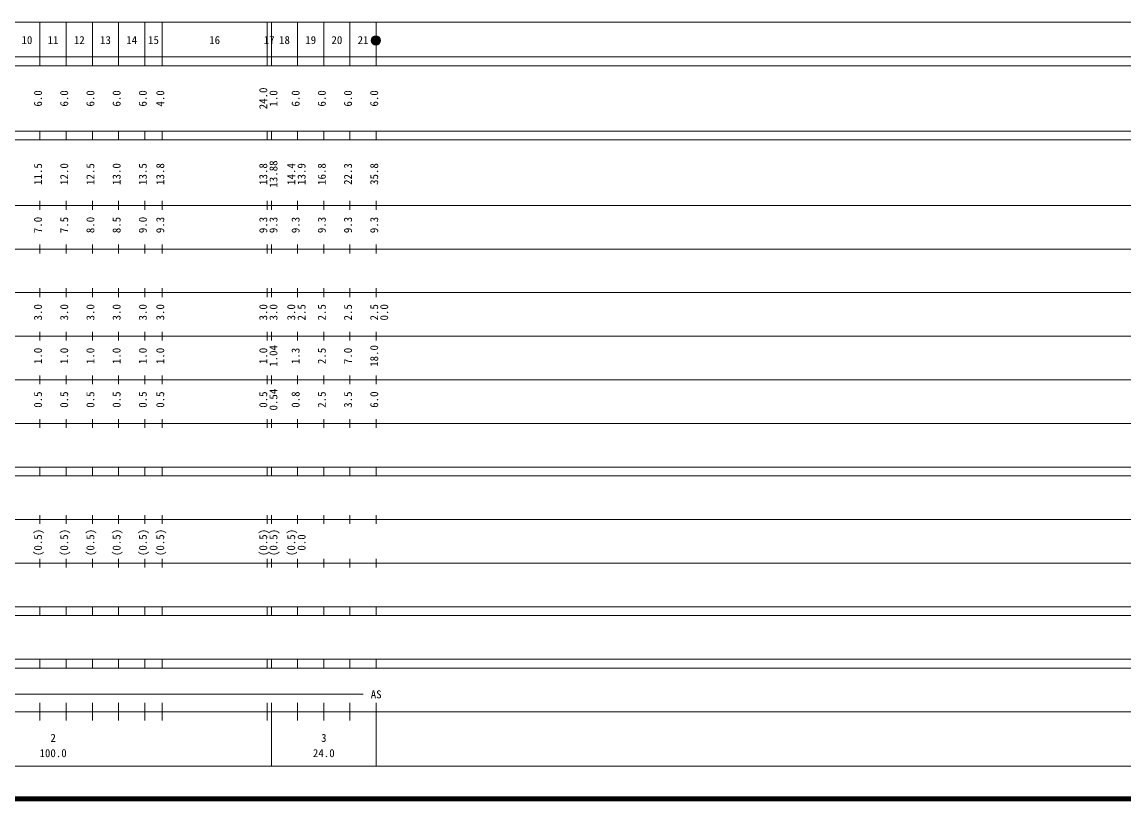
# Model space of a CAD drawing. Units: millimetres on the paper, enlarged 1000 times. Extents: x 40000 to 680000, y 20000 to 380000.
# Drawn here: x 210886 to 463273, y 20000 to 198000 of the extents above; entities that cross this region are included whole.
import ezdxf
from ezdxf.enums import TextEntityAlignment as Align

# ---------------------------------------------------------------- set-up
doc = ezdxf.new("R2010")
doc.units = ezdxf.units.MM
doc.header["$LTSCALE"] = 1000
doc.layers.add('M-TTL', color=2, linetype='Continuous', lineweight=140)
doc.layers.add('M-TTL-BAND', color=7, linetype='Continuous', lineweight=13)
doc.styles.add('ＭＳ ゴシック', font='')
doc.styles.get('ＭＳ ゴシック').set_extended_font_data('MS Gothic')

msp = doc.modelspace()

# ---------------------------------------------------------------- hatches: boundary and pattern name
at = {"layer": 'M-TTL-BAND'}
msp.add_hatch(color=256, dxfattribs=at).paths.add_polyline_path([(292946, 193797, 1), (290946, 193797, 1)])

# ---------------------------------------------------------------- linework, layer by layer
at = {"layer": 'M-TTL'}
msp.add_line((40000, 20000), (680000, 20000), dxfattribs=at)
at = {"layer": 'M-TTL-BAND'}
for p, q in [((68000, 198000), (579000, 198000)), ((215000, 188000), (215000, 198000)), ((221000, 188000), (221000, 198000)), ((227000, 188000), (227000, 198000)), ((233000, 188000), (233000, 198000)), ((239000, 188000), (239000, 198000)), ((243000, 188000), (243000, 198000)), ((267000, 188000), (267000, 198000)), ((268000, 188000), (268000, 198000)), ((274000, 188000), (274000, 198000)), ((280000, 188000), (280000, 198000)), ((286000, 188000), (286000, 198000)), ((292000, 188000), (292000, 198000)), ((40000, 190000), (579000, 190000)), ((40000, 188000), (579000, 188000)), ((40000, 173000), (579000, 173000)), ((215000, 171000), (215000, 173000)), ((221000, 171000), (221000, 173000)), ((227000, 171000), (227000, 173000)), ((233000, 171000), (233000, 173000)), ((239000, 171000), (239000, 173000)), ((243000, 171000), (243000, 173000)), ((267000, 171000), (267000, 173000)), ((268000, 171000), (268000, 173000)), ((274000, 171000), (274000, 173000)), ((280000, 171000), (280000, 173000)), ((286000, 171000), (286000, 173000)), ((292000, 171000), (292000, 173000)), ((40000, 171000), (579000, 171000)), ((215000, 155000), (215000, 157000)), ((221000, 155000), (221000, 157000)), ((227000, 155000), (227000, 157000)), ((233000, 155000), (233000, 157000)), ((239000, 155000), (239000, 157000)), ((243000, 155000), (243000, 157000)), ((267000, 155000), (267000, 157000)), ((268000, 155000), (268000, 157000)), ((274000, 155000), (274000, 157000)), ((280000, 155000), (280000, 157000)), ((286000, 155000), (286000, 157000)), ((292000, 155000), (292000, 157000)), ((40000, 156000), (579000, 156000)), ((215000, 145000), (215000, 147000)), ((221000, 145000), (221000, 147000)), ((227000, 145000), (227000, 147000)), ((233000, 145000), (233000, 147000)), ((239000, 145000), (239000, 147000)), ((243000, 145000), (243000, 147000)), ((267000, 145000), (267000, 147000)), ((268000, 145000), (268000, 147000)), ((274000, 145000), (274000, 147000)), ((280000, 145000), (280000, 147000)), ((286000, 145000), (286000, 147000)), ((292000, 145000), (292000, 147000)), ((46000, 146000), (579000, 146000)), ((215000, 135000), (215000, 137000)), ((221000, 135000), (221000, 137000)), ((227000, 135000), (227000, 137000)), ((233000, 135000), (233000, 137000)), ((239000, 135000), (239000, 137000)), ((243000, 135000), (243000, 137000)), ((267000, 135000), (267000, 137000)), ((268000, 135000), (268000, 137000)), ((274000, 135000), (274000, 137000)), ((280000, 135000), (280000, 137000)), ((286000, 135000), (286000, 137000)), ((292000, 135000), (292000, 137000)), ((52000, 136000), (579000, 136000)), ((215000, 125000), (215000, 127000)), ((221000, 125000), (221000, 127000)), ((227000, 125000), (227000, 127000)), ((233000, 125000), (233000, 127000)), ((239000, 125000), (239000, 127000)), ((243000, 125000), (243000, 127000)), ((267000, 125000), (267000, 127000)), ((268000, 125000), (268000, 127000)), ((274000, 125000), (274000, 127000)), ((280000, 125000), (280000, 127000)), ((286000, 125000), (286000, 127000)), ((292000, 125000), (292000, 127000)), ((46000, 126000), (579000, 126000)), ((215000, 115000), (215000, 117000)), ((221000, 115000), (221000, 117000)), ((227000, 115000), (227000, 117000)), ((233000, 115000), (233000, 117000)), ((239000, 115000), (239000, 117000)), ((243000, 115000), (243000, 117000)), ((267000, 115000), (267000, 117000)), ((268000, 115000), (268000, 117000)), ((274000, 115000), (274000, 117000)), ((280000, 115000), (280000, 117000)), ((286000, 115000), (286000, 117000)), ((292000, 115000), (292000, 117000)), ((52000, 116000), (579000, 116000)), ((215000, 105000), (215000, 107000)), ((221000, 105000), (221000, 107000)), ((227000, 105000), (227000, 107000)), ((233000, 105000), (233000, 107000)), ((239000, 105000), (239000, 107000)), ((243000, 105000), (243000, 107000)), ((267000, 105000), (267000, 107000)), ((268000, 105000), (268000, 107000)), ((274000, 105000), (274000, 107000)), ((280000, 105000), (280000, 107000)), ((286000, 105000), (286000, 107000)), ((292000, 105000), (292000, 107000)), ((46000, 106000), (579000, 106000)), ((40000, 96000), (579000, 96000)), ((215000, 94000), (215000, 96000)), ((221000, 94000), (221000, 96000)), ((227000, 94000), (227000, 96000)), ((233000, 94000), (233000, 96000)), ((239000, 94000), (239000, 96000)), ((243000, 94000), (243000, 96000)), ((267000, 94000), (267000, 96000)), ((268000, 94000), (268000, 96000)), ((274000, 94000), (274000, 96000)), ((280000, 94000), (280000, 96000)), ((286000, 94000), (286000, 96000)), ((292000, 94000), (292000, 96000)), ((40000, 94000), (579000, 94000)), ((49000, 84000), (579000, 84000)), ((215000, 83000), (215000, 85000)), ((221000, 83000), (221000, 85000)), ((227000, 83000), (227000, 85000)), ((233000, 83000), (233000, 85000)), ((239000, 83000), (239000, 85000)), ((243000, 83000), (243000, 85000)), ((267000, 83000), (267000, 85000)), ((268000, 83000), (268000, 85000)), ((274000, 83000), (274000, 85000)), ((280000, 83000), (280000, 85000)), ((286000, 83000), (286000, 85000)), ((292000, 83000), (292000, 85000)), ((40000, 74000), (579000, 74000)), ((215000, 73000), (215000, 75000)), ((221000, 73000), (221000, 75000)), ((227000, 73000), (227000, 75000)), ((233000, 73000), (233000, 75000)), ((239000, 73000), (239000, 75000)), ((243000, 73000), (243000, 75000)), ((267000, 73000), (267000, 75000)), ((268000, 73000), (268000, 75000)), ((274000, 73000), (274000, 75000)), ((280000, 73000), (280000, 75000)), ((286000, 73000), (286000, 75000)), ((292000, 73000), (292000, 75000)), ((40000, 64000), (579000, 64000)), ((215000, 62000), (215000, 64000)), ((221000, 62000), (221000, 64000)), ((227000, 62000), (227000, 64000)), ((233000, 62000), (233000, 64000)), ((239000, 62000), (239000, 64000)), ((243000, 62000), (243000, 64000)), ((267000, 62000), (267000, 64000)), ((268000, 62000), (268000, 64000)), ((274000, 62000), (274000, 64000)), ((280000, 62000), (280000, 64000)), ((286000, 62000), (286000, 64000)), ((292000, 62000), (292000, 64000)), ((40000, 62000), (579000, 62000)), ((40000, 52000), (579000, 52000)), ((215000, 50000), (215000, 52000)), ((221000, 50000), (221000, 52000)), ((227000, 50000), (227000, 52000)), ((233000, 50000), (233000, 52000)), ((239000, 50000), (239000, 52000)), ((243000, 50000), (243000, 52000)), ((267000, 50000), (267000, 52000)), ((268000, 50000), (268000, 52000)), ((274000, 50000), (274000, 52000)), ((280000, 50000), (280000, 52000)), ((286000, 50000), (286000, 52000)), ((292000, 50000), (292000, 52000)), ((40000, 50000), (579000, 50000)), ((71000, 44000), (289000, 44000)), ((215000, 38000), (215000, 42000)), ((221000, 38000), (221000, 42000)), ((227000, 38000), (227000, 42000)), ((233000, 38000), (233000, 42000)), ((239000, 38000), (239000, 42000)), ((243000, 38000), (243000, 42000)), ((267000, 38000), (267000, 42000)), ((268000, 27500), (268000, 42000)), ((274000, 38000), (274000, 42000)), ((280000, 38000), (280000, 42000)), ((286000, 38000), (286000, 42000)), ((292000, 27500), (292000, 42000)), ((40000, 40000), (579000, 40000)), ((68000, 27500), (579000, 27500))]:
    msp.add_line(p, q, dxfattribs=at)
at = {"layer": 'M-TTL-BAND', "lineweight": 25}
msp.add_lwpolyline([(292946, 193797, 1), (290946, 193797, 1)], format="xyb", close=True, dxfattribs=at)
msp.add_circle((291946, 193797), 1000, dxfattribs=at)

# ---------------------------------------------------------------- texts
at = {"layer": 'M-TTL-BAND', "style": 'ＭＳ ゴシック'}
for s, p in [('10', (212000, 192405)), ('11', (218000, 192405)), ('12', (224000, 192405)), ('13', (230000, 192405)), ('14', (236000, 192405)), ('15', (241000, 192405)), ('16', (255000, 192405)), ('17', (267500, 192405)), ('18', (271000, 192405)), ('19', (277000, 192405)), ('20', (283000, 192405)), ('21', (289000, 192405)), ('AS', (292000, 42500)), ('2', (218000, 32523)), ('3', (280000, 32523)), ('100.0', (218000, 29033)), ('24.0', (280000, 29033))]:
    msp.add_text(s, height=1833, dxfattribs=at).set_placement(p, align=Align.BOTTOM_CENTER)
for s, p in [('6.0', (216000, 180500)), ('6.0', (222000, 180500)), ('6.0', (228000, 180500)), ('6.0', (234000, 180500)), ('6.0', (240000, 180500)), ('4.0', (244000, 180500)), ('24.0', (267597, 180500)), ('1.0', (269928, 180500)), ('6.0', (275000, 180500)), ('6.0', (281000, 180500)), ('6.0', (287000, 180500)), ('6.0', (293000, 180500)), ('11.5', (216000, 163174)), ('12.0', (222000, 163174)), ('12.5', (228000, 163174)), ('13.0', (234000, 163174)), ('13.5', (240000, 163174)), ('13.8', (244000, 163174)), ('13.8', (267597, 163174)), ('13.88', (269928, 163174)), ('14.4', (274000, 163174)), ('13.9', (276370, 163174)), ('16.8', (281000, 163174)), ('22.3', (287000, 163174)), ('35.8', (293000, 163174)), ('7.0', (216000, 151500)), ('7.5', (222000, 151500)), ('8.0', (228000, 151500)), ('8.5', (234000, 151500)), ('9.0', (240000, 151500)), ('9.3', (244000, 151500)), ('9.3', (267597, 151500)), ('9.3', (269928, 151500)), ('9.3', (275000, 151500)), ('9.3', (281000, 151500)), ('9.3', (287000, 151500)), ('9.3', (293000, 151500)), ('3.0', (216000, 131500)), ('3.0', (222000, 131500)), ('3.0', (228000, 131500)), ('3.0', (234000, 131500)), ('3.0', (240000, 131500)), ('3.0', (244000, 131500)), ('3.0', (267597, 131500)), ('3.0', (269928, 131500)), ('3.0', (274000, 131500)), ('2.5', (276370, 131500)), ('2.5', (281000, 131500)), ('2.5', (287000, 131500)), ('2.5', (293000, 131500)), ('0.0', (295291, 131500)), ('1.04', (269928, 121500)), ('18.0', (293000, 121500)), ('1.0', (216000, 121500)), ('1.0', (222000, 121500)), ('1.0', (228000, 121500)), ('1.0', (234000, 121500)), ('1.0', (240000, 121500)), ('1.0', (244000, 121500)), ('1.0', (267597, 121500)), ('1.3', (275000, 121500)), ('2.5', (281000, 121500)), ('7.0', (287000, 121500)), ('0.54', (269928, 111500)), ('0.5', (216000, 111500)), ('0.5', (222000, 111500)), ('0.5', (228000, 111500)), ('0.5', (234000, 111500)), ('0.5', (240000, 111500)), ('0.5', (244000, 111500)), ('0.5', (267597, 111500)), ('0.8', (275000, 111500)), ('2.5', (281000, 111500)), ('3.5', (287000, 111500)), ('6.0', (293000, 111500)), ('(0.5)', (216000, 78764)), ('(0.5)', (222000, 78764)), ('(0.5)', (228000, 78764)), ('(0.5)', (234000, 78764)), ('(0.5)', (240000, 78764)), ('(0.5)', (244000, 78764)), ('(0.5)', (267597, 78764)), ('(0.5)', (269928, 78764)), ('(0.5)', (274000, 78764)), ('0.0', (276370, 78764))]:
    msp.add_text(s, height=1833, rotation=90, dxfattribs=at).set_placement(p, align=Align.BOTTOM_CENTER)

doc.saveas('drawing.dxf')
